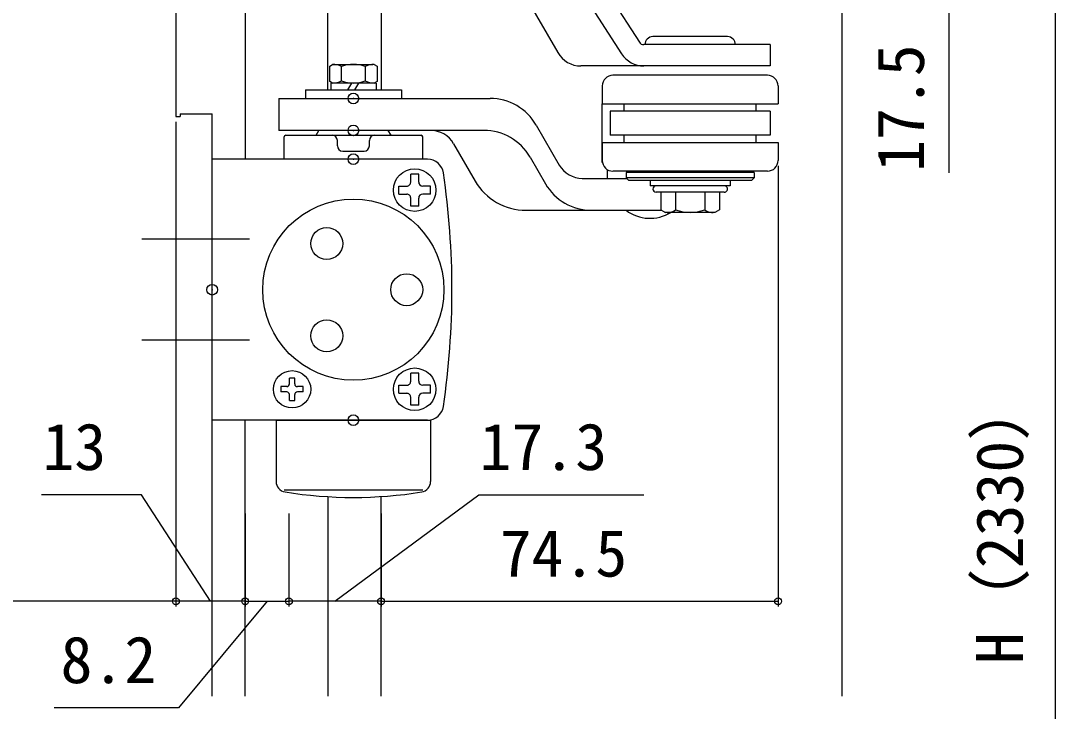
# Model space of a CAD drawing. Units: millimetres, scale not verified. Extents: x -525 to 525, y -783 to 779.
# Drawn here: x -316.6 to -122.5, y 265.4 to 395.1 of the extents above; entities that cross this region are included whole.
import ezdxf
from ezdxf.enums import TextEntityAlignment as Align

# ---------------------------------------------------------------- set-up
doc = ezdxf.new("R2010")
doc.units = ezdxf.units.MM
doc.header["$LTSCALE"] = 4
doc.header["$PDMODE"] = 32
doc.header["$PDSIZE"] = 2
for name, color, linetype in [('0-4_YKK_12', 2, 'Continuous'), ('0-5_YKK_13', 4, 'Continuous'), ('0-7_YKK_D', 6, 'Continuous'), ('0-9_YSS_K', 3, 'Continuous')]:
    doc.layers.add(name, color=color, linetype=linetype)
doc.styles.add('ＭＳ ゴシック', font='')
doc.styles.get('ＭＳ ゴシック').set_extended_font_data('MS Gothic')

msp = doc.modelspace()

# ---------------------------------------------------------------- linework, layer by layer
at = {"layer": '0-4_YKK_12'}
for p, q in [((-259, 382.095), (-259, 411.997)), ((-249, 413.095), (-249, 382.095)), ((-274.5, 400.395), (-274.5, 369.095)), ((-274.5, 268.311), (-274.5, 320.095)), ((-259, 305.62), (-259, 268.311)), ((-249, 268.311), (-249, 305.764))]:
    msp.add_line(p, q, dxfattribs=at)
at = {"layer": '0-5_YKK_13'}
for p, q in [((-215.578, 414.388), (-200.535, 391.053)), ((-229.117, 412.095), (-215.838, 389.095)), ((-218.94, 412.22), (-203.897, 388.886)), ((-287.5, 410.095), (-287.5, 377.095)), ((-176.009, 390.595), (-199.695, 390.595)), ((-184.009, 392.095), (-198.009, 392.095)), ((-176.009, 390.595), (-176.009, 386.595)), ((-258.635, 386.586), (-258.1, 386.895)), ((-258.635, 383.704), (-258.635, 386.586)), ((-258.1, 386.895), (-250.542, 386.895)), ((-256.418, 383.772), (-256.418, 386.517)), ((-251.983, 386.517), (-251.983, 383.772)), ((-250.3, 386.895), (-249.765, 386.586)), ((-249.765, 386.586), (-249.765, 383.704)), ((-176.009, 386.595), (-211.508, 386.595)), ((-176.509, 384.845), (-205.542, 384.845)), ((-258.1, 383.395), (-258.635, 383.704)), ((-249.95, 383.395), (-258.45, 383.395)), ((-258.45, 383.395), (-258.45, 382.095)), ((-255.251, 382.095), (-254.5, 383.395)), ((-253.9, 382.095), (-253.15, 383.395)), ((-249.765, 383.704), (-250.3, 383.395)), ((-249.95, 383.395), (-249.95, 382.095)), ((-207.509, 382.845), (-207.509, 379.474)), ((-174.509, 382.845), (-174.509, 379.474)), ((-268.2, 380.495), (-268.2, 374.495)), ((-268.2, 380.495), (-228.559, 380.495)), ((-263.2, 382.095), (-263.2, 380.495)), ((-263.2, 382.095), (-245.2, 382.095)), ((-245.2, 382.095), (-245.2, 380.495)), ((-207.554, 379.495), (-207.554, 368.495)), ((-207.509, 379.474), (-174.509, 379.474)), ((-203.394, 378.095), (-203.394, 379.474)), ((-178.623, 378.095), (-178.623, 379.474)), ((-287.5, 377.095), (-286.7, 377.095)), ((-286.7, 377.595), (-280.7, 377.595)), ((-286.7, 377.595), (-286.7, 377.095)), ((-280.7, 268.311), (-280.7, 377.595)), ((-176.009, 378.095), (-206.009, 378.095)), ((-206.009, 378.095), (-206.009, 373.595)), ((-176.009, 378.095), (-176.009, 373.595)), ((-219.899, 375.495), (-215.569, 367.995)), ((-229.714, 374.495), (-268.2, 374.495)), ((-267.2, 369.095), (-267.2, 373.295)), ((-266.901, 373.595), (-241.5, 373.595)), ((-261.199, 373.594), (-260.679, 374.494)), ((-247.72, 374.495), (-260.681, 374.495)), ((-247.719, 374.495), (-247.2, 373.595)), ((-241.2, 369.095), (-241.2, 373.295)), ((-176.009, 373.595), (-206.009, 373.595)), ((-203.394, 372.216), (-203.394, 373.595)), ((-178.623, 372.216), (-178.623, 373.595)), ((-257.2, 371.595), (-257.2, 372.595)), ((-251.2, 371.595), (-251.2, 372.595)), ((-235.388, 371.995), (-231.347, 364.995)), ((-207.509, 372.216), (-174.509, 372.216)), ((-207.509, 372.216), (-207.509, 368.845)), ((-174.509, 372.216), (-174.509, 368.845)), ((-240.283, 369.095), (-280.7, 369.095)), ((-280.7, 320.095), (-280.7, 369.095)), ((-256.2, 370.595), (-252.2, 370.595)), ((-221.054, 369.495), (-218.167, 364.495)), ((-206.555, 367.14), (-206.555, 365.495)), ((-243.45, 364.795), (-243.45, 366.295)), ((-241.95, 366.295), (-243.45, 366.295)), ((-241.95, 364.795), (-241.95, 366.295)), ((-211.251, 365.495), (-202.865, 365.495)), ((-176.509, 366.845), (-205.439, 366.845)), ((-179.009, 366.596), (-203.009, 366.596)), ((-203.009, 366.595), (-203.009, 365.596)), ((-203.009, 365.596), (-202.509, 365.096)), ((-179.009, 365.596), (-203.009, 365.596)), ((-179.509, 365.096), (-202.509, 365.096)), ((-198.509, 365.096), (-198.509, 364.096)), ((-183.509, 365.096), (-183.509, 364.096)), ((-179.009, 365.596), (-179.509, 365.096)), ((-179.009, 366.595), (-179.009, 365.596)), ((-245.7, 364.045), (-244.2, 364.045)), ((-245.7, 362.545), (-245.7, 364.045)), ((-239.7, 364.045), (-241.2, 364.045)), ((-239.7, 362.545), (-239.7, 364.045)), ((-183.509, 364.096), (-198.509, 364.096)), ((-245.7, 362.545), (-244.2, 362.545)), ((-243.45, 360.295), (-243.45, 361.795)), ((-241.95, 360.295), (-241.95, 361.795)), ((-239.7, 362.545), (-241.2, 362.545)), ((-184.609, 362.896), (-197.409, 362.896)), ((-196.509, 362.896), (-196.509, 359.596)), ((-193.759, 362.896), (-193.759, 359.596)), ((-188.259, 362.896), (-188.259, 359.596)), ((-185.509, 362.896), (-185.509, 359.596)), ((-241.95, 360.295), (-243.45, 360.295)), ((-221.839, 359.495), (-196.325, 359.495)), ((-196.509, 359.596), (-195.643, 359.096)), ((-185.509, 359.596), (-186.375, 359.096)), ((-186.375, 359.096), (-195.643, 359.096)), ((-273.7, 354.095), (-293.9, 354.095)), ((-273.7, 335.095), (-293.9, 335.095)), ((-243.45, 327.395), (-243.45, 328.895)), ((-241.95, 328.895), (-243.45, 328.895)), ((-241.95, 327.395), (-241.95, 328.895)), ((-266.7, 326.395), (-267.8, 326.395)), ((-267.8, 326.395), (-267.8, 325.395)), ((-266.2, 326.895), (-266.2, 327.995)), ((-265.2, 327.995), (-266.2, 327.995)), ((-265.2, 326.895), (-265.2, 327.995)), ((-263.6, 326.395), (-264.7, 326.395)), ((-263.6, 325.395), (-263.6, 326.395)), ((-245.7, 326.645), (-244.2, 326.645)), ((-245.7, 325.145), (-245.7, 326.645)), ((-239.7, 326.645), (-241.2, 326.645)), ((-239.7, 325.145), (-239.7, 326.645)), ((-266.7, 325.395), (-267.8, 325.395)), ((-266.2, 323.795), (-266.2, 324.895)), ((-265.2, 323.795), (-265.2, 324.895)), ((-263.6, 325.395), (-264.7, 325.395)), ((-245.7, 325.145), (-244.2, 325.145)), ((-243.45, 322.895), (-243.45, 324.395)), ((-241.95, 322.895), (-241.95, 324.395)), ((-239.7, 325.145), (-241.2, 325.145)), ((-266.2, 323.795), (-265.2, 323.795)), ((-241.95, 322.895), (-243.45, 322.895)), ((-240.283, 320.095), (-280.7, 320.095)), ((-268.7, 320.095), (-239.7, 320.095)), ((-268.7, 320.095), (-268.7, 308.603)), ((-239.7, 320.095), (-239.7, 308.603)), ((-267.2, 307.014), (-241.2, 307.014))]:
    msp.add_line(p, q, dxfattribs=at)
for centre, radius in [((-242.7, 363.295), 4), ((-254.2, 344.595), 17), ((-259.2, 353.255), 3), ((-244.2, 344.595), 3), ((-259.2, 335.935), 3), ((-265.7, 325.895), 3.5), ((-242.7, 325.895), 4)]:
    msp.add_circle(centre, radius, dxfattribs=at)
for centre, radius, start, end in [((-199.695, 391.595), 1, 212.80851, 270), ((-198.009, 390.595), 1.5, 90.00004, 180.00002), ((-184.009, 390.595), 1.5, 359.99998, 90.00003), ((-211.508, 391.595), 5, 210, 270), ((-199.695, 391.595), 5, 212.80851, 270), ((-257.979, 383.497), 3.4, 62.66111, 92.04015), ((-254.2, 380.195), 6.7, 70.67226, 109.32764), ((-250.421, 383.497), 3.4, 87.95974, 117.33879), ((-205.509, 382.845), 2, 89.99981, 179.99968), ((-176.509, 382.845), 2, 0.0002, 90.00008), ((-257.979, 386.793), 3.4, 267.95984, 297.33888), ((-254.2, 390.095), 6.7, 250.6723, 289.32767), ((-250.421, 386.793), 3.4, 242.6612, 272.04024), ((-228.559, 370.495), 10, 30, 90), ((-266.901, 373.295), 0.3, 90.00004, 179.99996), ((-258.2, 372.595), 1, 0.00013, 90.00004), ((-250.2, 372.595), 1, 90.00004, 179.99991), ((-241.5, 373.295), 0.3, 0.00013, 90.00004), ((-239.718, 369.495), 5, 29.99856, 89.9974), ((-229.714, 364.495), 10, 30, 90), ((-256.2, 371.595), 1, 179.99991, 269.99989), ((-252.2, 371.595), 1, 270.00007, 0.00007), ((-240.283, 366.095), 3, 8.41017, 89.99982), ((-205.509, 368.844), 2, 179.99983, 269.99975), ((-176.509, 368.845), 2, 270.00022, 0.00015), ((-211.238, 370.495), 5, 210.00121, 269.85845), ((-385.702, 344.595), 150, 0.00007, 8.41022), ((-221.821, 370.495), 11, 210.00023, 270.0004), ((-244.2, 364.795), 0.75, 270, 0.00001), ((-241.2, 364.795), 0.75, 180, 270), ((-209.507, 369.495), 10, 210, 270), ((-197.409, 363.496), 0.6, 90.00002, 269.99997), ((-184.609, 363.496), 0.6, 270, 90.00002), ((-244.2, 361.795), 0.75, 359.99999, 90), ((-241.2, 361.795), 0.75, 90, 180), ((-198.548, 365.495), 7.5, 233.13011, 301.44654), ((-195.134, 361.237), 2.141, 249.95899, 309.9662), ((-191.009, 366.909), 7.812, 249.3903, 290.60967), ((-186.884, 361.237), 2.141, 230.03378, 290.03643), ((-385.702, 344.595), 150, 351.58987, 0.00002), ((-266.7, 326.895), 0.5, 270, 0.00001), ((-264.7, 326.895), 0.5, 180, 270), ((-244.2, 327.395), 0.75, 270, 0.00001), ((-241.2, 327.395), 0.75, 180, 270), ((-266.7, 324.895), 0.5, 359.99999, 90), ((-264.7, 324.895), 0.5, 90, 180), ((-244.2, 324.395), 0.75, 359.99999, 90), ((-241.2, 324.395), 0.75, 90, 180), ((-240.283, 323.095), 3, 270.00024, 351.58987), ((-266.7, 308.603), 2, 179.99999, 260.77821), ((-241.7, 308.603), 2, 279.22178, 0), ((-254.2, 385.595), 80, 260.77822, 279.22178)]:
    msp.add_arc(centre, radius, start, end, dxfattribs=at)
for p in [(-254.2, 380.495), (-254.2, 374.495), (-254.2, 369.095), (-280.7, 344.595), (-254.2, 320.095)]:
    msp.add_point(p, dxfattribs=at)
at = {"layer": '0-7_YKK_D'}
for p, q in [((-122.5, 432.095), (-122.5, 178.095)), ((-287.5, 376.095), (-287.5, 285.098)), ((-174.509, 367.845), (-174.509, 285.095)), ((-287.5, 302.595), (-287.5, 285.098)), ((-274.5, 302.595), (-274.5, 285.098)), ((-274.5, 302.595), (-274.5, 285.095)), ((-266.3, 302.595), (-266.3, 285.095)), ((-266.3, 302.595), (-266.3, 285.095)), ((-249, 302.595), (-249, 285.095)), ((-287.5, 286.098), (-357.5, 286.098)), ((-274.5, 286.098), (-287.5, 286.098)), ((-274.5, 286.095), (-266.3, 286.095)), ((-249, 286.095), (-266.3, 286.095)), ((-249, 286.095), (-174.509, 286.095))]:
    msp.add_line(p, q, dxfattribs=at)
for points in [[(-142.5, 417.595), (-142.5, 400.095), (-142.5, 366.545)], [(-281, 286.098), (-293.986, 306.095), (-312.713, 306.095)], [(-257.65, 286.095), (-230.68, 306.095), (-199.68, 306.095)], [(-270.4, 286.095), (-287.029, 266.095), (-310.325, 266.095)]]:
    msp.add_lwpolyline(points, dxfattribs=at)
for centre in [(-287.5, 286.098), (-287.5, 286.098), (-274.5, 286.098), (-274.5, 286.095), (-266.3, 286.095), (-266.3, 286.095), (-249, 286.095), (-249, 286.095), (-174.509, 286.095)]:
    msp.add_circle(centre, 0.637, dxfattribs=at)
at = {"layer": '0-9_YSS_K'}
msp.add_lwpolyline([(-162.5, 268.311), (-162.5, 383.928), (-162.5, 437.595)], dxfattribs=at)

# ---------------------------------------------------------------- texts
at = {"layer": '0-7_YKK_D', "style": 'ＭＳ ゴシック'}
for s, p in [('17.5', (-144.5, 366.704)), ('H（2330）', (-125.932, 274.311))]:
    msp.add_text(s, height=8.798, rotation=90, dxfattribs=at).set_placement(p, align=Align.BOTTOM_LEFT)
for s, p in [('13', (-312.554, 308.095)), ('17.3', (-230.521, 308.095)), ('74.5', (-226.755, 288.095)), ('8.2', (-309.143, 268.095))]:
    msp.add_text(s, height=8.798, dxfattribs=at).set_placement(p, align=Align.BOTTOM_LEFT)

doc.saveas('drawing.dxf')
